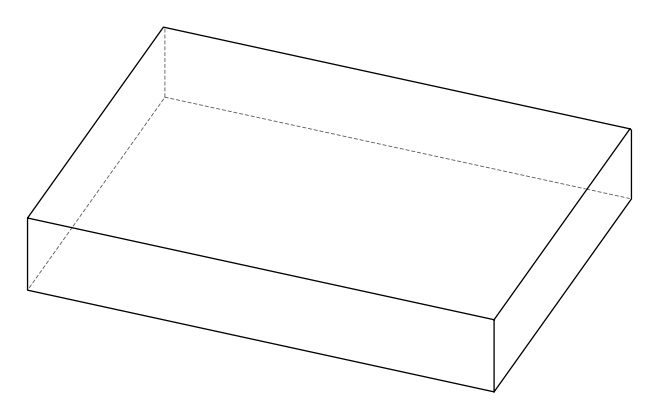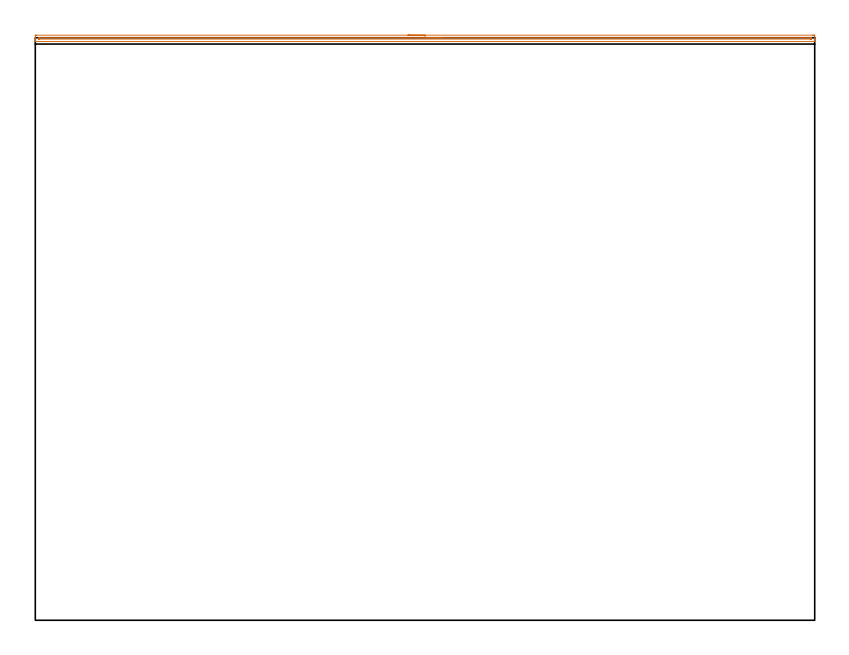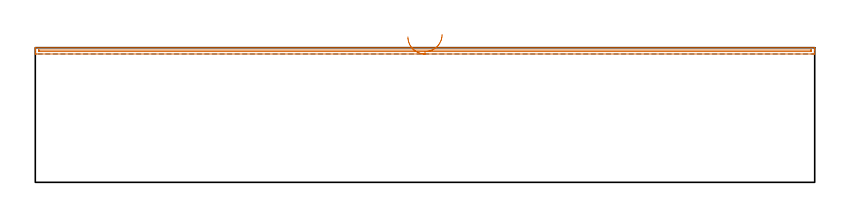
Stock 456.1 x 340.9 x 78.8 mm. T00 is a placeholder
(PLAN: 1 operations, 0 tool changes, 7.5 min)
(1 AREA_MILL | FG_CHAMFER_SURFACE | UGT0205_001 | 7.45 min | 3121 mm3)
(TOOL UGT0205_001 | Chamfer Mill 20 x 3 x 45 deg. | D20 FL50 Z2)
(OP 1 AREA_MILL)
G17 G21 G94 G90
T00 M6
G54
G17 G0 G90 X218.05 Y342.4 S1061 M3
G43 Z88.8 H0
Z85.1
G94 G1 X218.088 Z84.228 F250.
X218.202 Z83.364
X218.391 Z82.512
X218.653 Z81.68
X218.987 Z80.874
X219.39 Z80.1
X219.858 Z79.364
X220.39 Z78.672
X220.979 Z78.029
X221.622 Z77.44
X222.314 Z76.908
X223.05 Z76.44
X223.824 Z76.037
X224.63 Z75.703
X225.462 Z75.441
X226.313 Z75.252
X227.178 Z75.138
X228.05 Z75.1
X454.954
X455.478 Y342.398 Z75.102
X455.996 Y342.393 Z75.103
X456.092 Y342.391 Z75.105
X456.1 Y341.88 Z75.615
Y340.454 Z77.042
Y340.107 Z77.388
Y339.412 Z78.087
Y339.108 Z78.392
X456.094 Y338.729 Z78.762
X456.09 Y338.719 Z78.772
X456.073 Y338.703 Z78.789
X455.925 Y338.7 Z78.8
X0.175
X0.009 Y338.703 Z78.788
X0. Y338.73 Z78.761
Y339.108 Z78.392
Y339.412 Z78.087
Y340.107 Z77.388
Y341.341 Z76.156
X0.004 Y341.88 Z75.615
X0.008 Y342.391 Z75.105
X0.104 Y342.393 Z75.103
X0.622 Y342.4 Z75.1
X228.05
Y340.986 Z76.514
X453.914 Y340.985 Z76.515
X454.021 Y340.983 Z76.517
X454.074 Y340.98 Z76.52
X454.09 Y340.977 Z76.523
X454.092 Y340.96 Z76.54
X454.096 Y340.847 Z76.653
X454.099 Y340.588 Z76.912
X454.097 Y340.347 Z77.153
X454.092 Y340.145 Z77.355
X454.09 Y340.123 Z77.377
X454.073 Y340.121 Z77.379
X454.02 Y340.117 Z77.383
X453.911 Y340.115 Z77.385
X453.691 Y340.114 Z77.386
X2.186 Y340.115 Z77.385
X2.079 Y340.117 Z77.383
X2.026 Y340.12 Z77.38
X2.01 Y340.123 Z77.377
X2.008 Y340.14 Z77.36
X2.004 Y340.253 Z77.247
X2.001 Y340.512 Z76.988
X2.006 Y340.886 Z76.614
X2.01 Y340.961 Z76.539
X2.015 Y340.98 Z76.52
X2.022 Y340.981 Z76.519
X2.075 Y340.984 Z76.516
X2.186 Y340.985 Z76.515
X2.407 Y340.986 Z76.514
X228.05
X228.922 Z76.552
X229.786 Z76.666
X230.638 Z76.855
X231.47 Z77.117
X232.276 Z77.451
X233.05 Z77.854
X233.786 Z78.323
X234.478 Z78.854
X235.121 Z79.443
X235.71 Z80.086
X236.241 Z80.778
X236.71 Z81.514
X237.113 Z82.288
X237.447 Z83.094
X237.709 Z83.926
X237.898 Z84.778
X238.012 Z85.643
X238.05 Z86.514
G0 Z88.8
M5
M2
